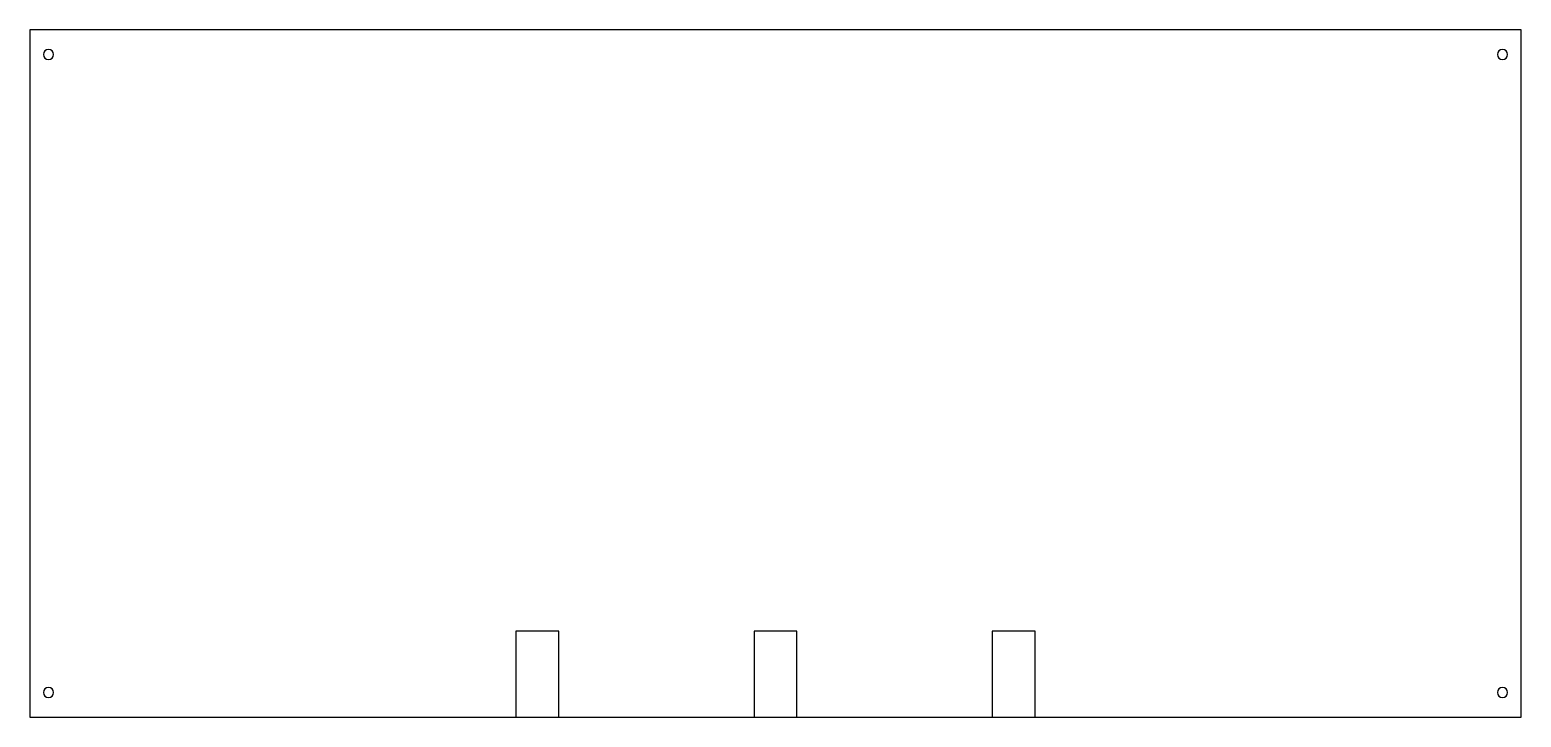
# Model space of a CAD drawing. Extents: x 0 to 17.4, y 10 to 18.
import ezdxf

# ---------------------------------------------------------------- set-up
doc = ezdxf.new("R2010")
doc.units = 0
doc.layers.add('1', color=7, linetype='CONTINUOUS')

msp = doc.modelspace()

# ---------------------------------------------------------------- linework, layer by layer
at = {"layer": '1', "color": 1, "linetype": 'CONTINUOUS'}
for p, q in [((17.384, 17.966), (0.014, 17.966)), ((0.014, 17.966), (0.014, 9.966)), ((17.384, 9.966), (17.384, 17.966)), ((6.174, 10.966), (5.674, 10.966)), ((5.674, 10.966), (5.674, 9.966)), ((6.174, 9.966), (6.174, 10.966)), ((8.949, 10.966), (8.449, 10.966)), ((8.449, 10.966), (8.449, 9.966)), ((8.949, 9.966), (8.949, 10.966)), ((11.724, 10.966), (11.224, 10.966)), ((11.224, 10.966), (11.224, 9.966)), ((11.724, 9.966), (11.724, 10.966)), ((0.014, 9.966), (17.384, 9.966)), ((5.674, 9.966), (6.174, 9.966)), ((8.449, 9.966), (8.949, 9.966)), ((11.224, 9.966), (11.724, 9.966))]:
    msp.add_line(p, q, dxfattribs=at)
for centre, start, end in [((0.232, 17.678), 90, 270), ((0.232, 17.678), 270, 90), ((17.167, 17.678), 90, 270), ((17.167, 17.678), 270, 90), ((0.232, 10.253), 90, 270), ((0.232, 10.253), 270, 90), ((17.167, 10.253), 90, 270), ((17.167, 10.253), 270, 90)]:
    msp.add_arc(centre, 0.0591, start, end, dxfattribs=at)

doc.saveas('drawing.dxf')
